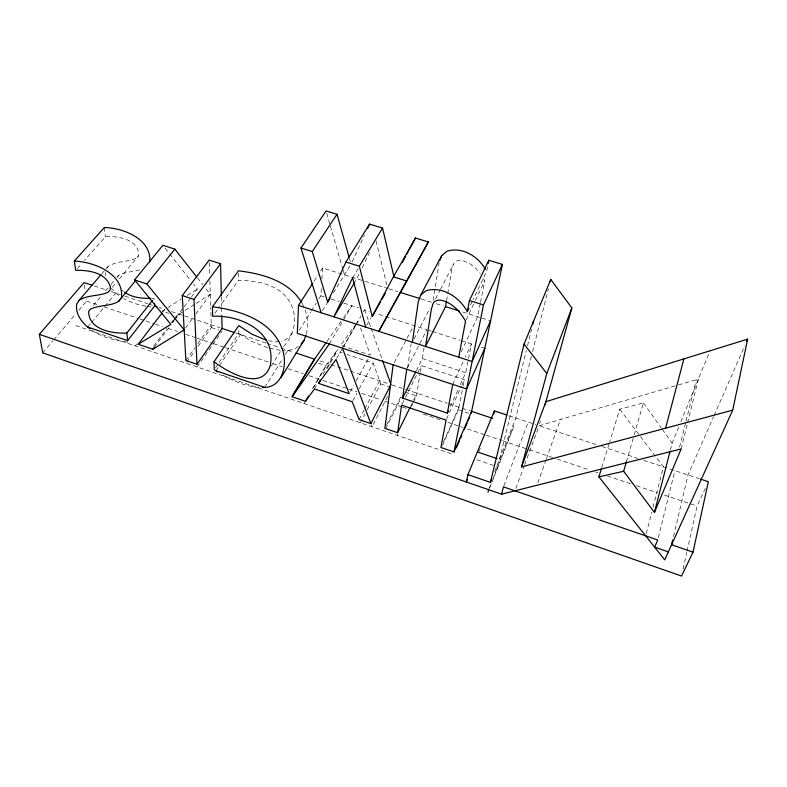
<?xml version="1.0" encoding="UTF-8"?>
<svg xmlns="http://www.w3.org/2000/svg" width="787" height="787" viewBox="0 0 787 787"><rect width="100%" height="100%" fill="white"/><g stroke="black" fill="none" stroke-linecap="round" stroke-linejoin="round"><path stroke-width="0.59" stroke-dasharray="3.94 2.95" d="M318.961 298.853L320.87 295.814L321.46 286.134M321.903 278.873L322.572 267.983L363.702 280.91M105.183 275.706L105.379 272.509M119.319 278.923L138.591 255.785C139.643 239.582 117.814 235.638 105.379 236.749L84.524 260.369M306.409 334.19C308.091 325.7 307.933 316.571 304.52 308.524M397.278 435.359L397.524 433.607M407.696 367.499L411.148 343.496M413.362 402.442L416.579 395.861L420.169 372.802M420.356 371.602L421.291 365.591L464.379 379.678L463.209 385.65M416.333 370.657L422.383 358.557L424.065 347.736M433.204 300.27L439.136 262.514M446.544 300.713L447.537 294.791M447.734 293.61L451.728 269.931L453.253 264.609A9.405 7.034 26.3 0 1 464.084 261.127L469.977 263.763L475.407 267.944L480.345 273.63M442.442 445.629L458.447 409.791L462.972 386.85M460.287 384.695L465.756 372.674L471.413 343.949L465.353 357.062M480.277 303.556L477.679 316.728L461.31 351.71M480.513 302.356L484.772 280.802L482.874 277.732M487.527 266.891L486.651 271.299L473.066 299.621M683.096 568.932L686.795 552.326M687.051 551.146L697.085 506.08L705.28 488.363M673.515 536.488L688.005 474.984L713.642 416.598M496.981 469.416L497.63 466.819L475.712 459.352M499.45 459.451L526.326 350.54M527.497 345.808L531.579 329.232M658.326 537.649L674.892 470.646M681.168 448.944L687.297 424.065M687.592 422.875L698.394 379.049L676.397 385.492M679.584 447.124L685.752 422.265M686.048 421.084L696.328 379.659M531.363 356.373L515.79 418.015L494.708 471.452M532.563 351.632L548.421 288.829M670.327 450.154L672.128 443.111L679.033 426.249M646.294 533.468L651.803 512.062M653.023 507.3L663.431 466.858L656.024 457.09M596.064 444.566L539.154 425.737L540.443 421.153M626.373 461.851L633.86 435.939M634.204 434.758L643.392 402.954L619.723 409.25L609.669 441.881M601.78 467.527L609.315 443.051M537.787 482.962L546.001 459.893M546.414 458.742L560.383 419.54M283.595 346.506C295.991 333.088 298.509 313.708 287.609 298.745C276.355 283.566 256.07 280.87 238.52 280.192L220.38 305.523M515.78 488.54L524.28 465.707M524.703 464.556L538.731 426.879M503.877 485.727L528.215 422.127M488.609 489.711L491.186 483.169M492.908 478.811L513.921 425.423M489.78 487.724L491.58 483.149M492.032 482.008L513.262 428.039M680.883 421.753L709.972 350.815M478.929 451.59L480.296 448.275M714.134 415.477L744.689 345.867M443.435 441.881L458.969 407.164M446.554 418.999L461.408 386.23M461.9 385.138L464.379 379.678M450.351 406.545L458.3 389.063M352.064 261.982L364.411 235.264M452.732 384.4L463.336 361.44M466.042 320.063L474.895 301.529M475.407 300.437L484.772 280.802M470.459 305.071L472.544 300.713M358.951 274.417L354.996 281.844M362.109 267.914L369.457 252.735M411.217 406.83L412.831 403.544M410.548 406.387L416.992 393.215M402.137 404.065L404.872 398.566M405.423 397.474L421.291 365.591M385.63 428.826L401.488 397.199M386.515 425.098L401.311 395.645M407.263 368.218L426.869 329.704L376.314 313.541M387.627 396.382L372.035 426.741L371.238 424.636M435.545 298.922L439.972 290.344M440.523 289.272L453.253 264.609M414.051 339L430.076 307.983M394.257 362.709L406.495 339.315M407.056 338.253L413.175 326.566M360.318 422.737L364.843 414.11M367.116 409.801L380.711 383.918L373.215 363.132L346.831 354.435M359.098 419.579L364.224 409.879M364.784 408.797L379.58 380.78M352.842 400.721L356.914 393.205M359.246 388.906L373.215 363.132M350.372 391.542L353.894 385.109M356.255 380.819L369.782 356.157M366.909 325.041L371.061 317.722M342.453 348.179L355.635 325.356M356.236 324.323L361.026 316.02M363.417 311.878L364.617 309.803L369.3 311.298M336.679 358.4L342.817 347.756M343.437 346.693L356.954 323.29M327.126 368.572L338.164 349.546M312.469 388.778L325.936 365.689L336.511 351.041L342.247 352.93M313.442 387.637L327.52 363.486M314.436 389.014L317.505 383.731M323.024 374.248L336.511 351.041M329.34 343.87L342.758 321.194M343.368 320.161L351.907 305.73L343.604 317.614M352.596 277.88L358.233 268.593M322.414 310.688L327.461 302.503M333.344 292.902L350.402 265.239M264.707 387.391L282.11 359.58M285.327 354.435L287.904 350.313M299.227 330.314L310.688 312.046M311.318 311.032L316.413 302.916M271.21 366.103L280.329 351.661M314.121 281.136L318.017 275.066M320.624 271.023L322.572 267.983M106.757 268.456L107.996 266.537C116.545 260.743 127.632 262.405 136.702 257.969L138.591 255.785M215.972 370.766L218.707 366.752M219.386 365.739L240.537 334.573M215.608 367.598L218.343 363.574M219.022 362.571L238.864 333.442L238.825 328.976M117.047 277.614L118.699 275.234L122.162 273.561L140.283 269.754M197.114 366.998L222.131 331.14M327.018 341.361L342.916 318.597M186.755 362.227L194.487 351.327M198.009 346.378L211.369 327.559L210.729 307.766M185.899 360.515L195.068 347.638M197.881 343.673L211.28 324.854M292.066 333.098L289.38 336.866L285.73 339.62L281.284 341.292M214.792 313.315L219.681 306.497M356.068 324.057L340.623 345.326L370.372 355.085L360.613 327.943M356.777 323.093L358.174 321.155M303.9 403.465L304.953 402.019M185.634 327.953L192.884 317.978M195.786 314.111L210.296 294.249L205.771 288.485M153.701 346.054L166.844 328.543M171.232 322.709L173.415 319.788M174.143 318.814L176.337 315.902L184.119 310.954M172.343 322.434L175.285 318.509M176.022 317.525L183.391 307.697M184.128 306.723L190.749 297.88M191.487 296.896L197.38 289.045L193.632 284.284M154.262 347.274L168.861 327.795M172.51 322.926L173.976 320.978M174.704 320.004L179.082 314.151M135.394 345.916L136.879 343.988M162.614 312.321L164.837 309.419L159.151 307.53M87.76 327.048L90.879 323.27M91.656 322.336L104.1 307.255M104.878 306.31L115.768 293.108M112.374 287.255L116.23 282.631M93.358 305.523L101.041 296.345M105.645 290.836L110.249 285.327M111.016 284.412L114.095 280.743M117.165 277.063L118.699 275.234M42.744 352.861L52.926 340.83M53.713 339.905L75.65 314.003M78.789 310.294L86.619 301.047L86.304 298.735M101.759 273.827L105.655 269.272M106.442 268.357L107.996 266.537M77.313 268.544L81.317 264.009M298.45 346.369L295.518 348.356L289.498 350.225L282.464 350.628M185.122 310.314L195.196 303.93M196.199 303.29L210.296 294.338M164.837 309.419L162.073 311.15L168.664 313.344M167.887 307.51L181.108 299.227M187.208 295.41L197.38 289.045M539.154 425.737L675.226 385.837M279.228 341.509L276.158 341.833L268.2 340.682M151.616 298.391L153.986 298.43L154.163 300.595M280.162 350.333L268.751 348.041M259.149 387.598C245.436 386.289 232.49 380.741 220.665 373.904M145.87 306.212L134.744 303.605L123.441 298.617M146.972 306.379L151.399 307.028M127.809 342.148C114.774 340.535 101.513 337.279 90.721 329.458M267.61 347.726L251.535 341.302L238.864 333.442M364.843 281.264L387.666 288.445M388.817 288.799L397.996 291.682M421.212 298.981L431.679 302.267M436.303 303.723L443.238 305.907M462.756 312.036L480.906 317.741M481.988 318.076L490.596 320.791M320.87 295.814L324.313 296.915M331.209 299.119L339.256 301.687M343.86 303.162L358.842 307.953M428.01 330.068L431.443 331.16M432.584 331.534L459.992 340.289M461.133 340.653L473.656 344.657M481.487 347.165L484.851 348.238M422.383 358.557L465.756 372.674M509.041 415.782L535.868 424.655M601.878 446.495L637.883 458.408M643.687 460.326L699.309 478.722M94.263 285.966L106.707 290.108M111.242 291.603L120.332 294.633M124.907 296.148L147.749 303.743M148.891 304.116L152.314 305.258M171.418 311.603L219.917 327.726M235.923 333.039L265.957 343.024M267.108 343.407L279.818 347.628M280.979 348.011L293.699 352.242M319.965 360.967L329.842 364.253M330.993 364.637L349.507 370.785M350.658 371.169L388.699 383.81M392.113 384.951L402.324 388.345M405.728 389.467L447.311 403.288M448.472 403.672L461.271 407.932M462.422 408.315L470.469 410.981M211.369 327.559L218.904 330.068M318.401 363.181L325.936 365.689M380.711 383.918L388.68 386.574M405.344 392.123L416.579 395.861M458.447 409.791L468.777 413.234M86.619 301.047L98.267 304.962M104.091 306.91L139.043 318.656M140.214 319.04L144.867 320.614M146.038 320.998L154.193 323.742M155.354 324.136L162.348 326.477M168.172 328.435L177.488 331.563M185.643 334.308L196.13 337.83M197.291 338.213L212.441 343.309M213.602 343.693L224.088 347.215M225.259 347.608L268.357 362.089M273.02 363.653L282.336 366.781M288.17 368.739L303.31 373.825M309.134 375.783L321.952 380.082M323.113 380.475L347.579 388.689M348.749 389.083L356.905 391.828M361.558 393.392L380.2 399.648M384.863 401.213L401.173 406.692M402.334 407.086L406.997 408.65M423.308 414.129L441.95 420.386M447.773 422.344L459.421 426.259M460.592 426.652L462.913 427.43M467.576 428.994L485.058 434.867M486.218 435.26L501.368 440.346M502.529 440.74L528.156 449.347M529.326 449.731L552.622 457.562M557.285 459.126L589.906 470.085M595.729 472.043L598.061 472.82M607.377 475.948L630.682 483.779M636.506 485.736L657.479 492.78M664.464 495.121L697.085 506.08M75.798 325.562L453.46 454.552M121.611 289.891L123.559 291.357M118.611 295.479L110.701 288.042M165.132 248.151L168.88 252.912M169.628 253.857L190.631 280.487M197.478 277.929L202.751 284.648M619.723 409.25L639.723 435.614M640.47 436.588L655.286 456.116M643.392 402.954L661.611 428.423M662.31 429.397L672.128 443.111M302.198 303.28L304.057 307.481M364.617 309.803L370.707 327.058M371.11 328.209L382.059 359.265M326.733 213.277L330.087 224.895M330.422 226.066L342.827 269.065M343.162 270.226L344.509 274.879M349.408 258.402L350.382 261.884M376.048 240.911L386.801 284.874M84.396 284.884L85.183 290.659M104.317 227.512L105.379 236.749M209.263 262.543L209.696 275.962M209.863 280.831L210.69 306.546M221.344 296.709L221.56 306.468M221.59 307.687L221.786 316.236M238.461 273.148L238.52 280.192"/><path stroke-width="1.18" d="M312.823 283.163L298.519 305.425L297.319 333.363L466.612 388.955L484.851 348.238M149.796 261.992C151.665 238.943 123.392 227.925 104.317 227.512L74.371 261.068L75.709 270.364C88.528 269.971 106.255 272.597 110.416 286.97L110.062 290.029L108.193 292.184C98.995 296.502 87.849 294.584 79.153 300.29L76.733 304.087C75.05 314.269 82.32 323.142 89.984 328.858M393.146 364.834L384.873 428.374L397.651 432.722L410.007 407.479M397.651 432.722L401.586 405.167L446.052 420.091L440.927 447.488L453.981 451.935L471.62 411.365L492.692 418.369M448.354 410.912L447.36 413.106L402.59 398.143L406.722 369.29M412.398 342.207L418.222 301.923L420.73 295.086L441.684 255.677L446.839 251.299C461.812 246.321 478.093 256.198 485.353 269.282M458.752 357.18L465.52 321.155C460.621 312.429 453.656 304.225 443.888 300.959A9.778 7.024 26.5 0 0 432.781 304.284L431.306 309.625L425.531 346.447L445.54 306.625L446.347 301.893M447.36 413.106L452.732 384.4M420.73 295.086L425.964 290.747C442.501 285.76 459.588 297.358 467.321 311.603L469.396 300.536L488.835 260.281L502.411 264.402L471.256 413.116M488.176 263.586L488.835 260.281M453.981 451.935L483.474 304.923L502.411 264.402M732.717 410.135L747.65 339.128L545.932 401.665L521.515 466.957L732.717 410.135L664.71 559.862L598.907 476.853L601.416 468.688M92 285.219L84.071 282.582L39.35 334.327L42.744 352.861L681.512 576.045L693.013 552.149L708.349 481.713L700.44 479.096M506.789 415.034L494.403 410.932L467.94 474.64L466.327 482.008L467.271 479.745M493.665 414.119L494.403 410.932M672.678 540.03L671.567 544.761L693.013 552.149M487.979 492.298L488.609 489.711M467.94 474.64L490.399 482.372L524.063 344.076L550.792 279.454L571.854 308.002L544.958 405.098M532.75 324.5L533.625 320.948M550.202 281.795L550.792 279.454M626.373 461.851L623.648 471.275L654.44 512.406L670.022 451.335M39.35 334.327L501.555 494.187L503.444 486.868L657.745 540L654.627 547.132L668.34 551.874M665.595 428.197L683.893 358.902M521.515 466.957L546.778 373.54L571.854 308.002M439.992 260.231L441.684 255.677M262.484 387.47C283.015 388.64 288.278 363.279 281.825 347.952C271.112 320.23 239.356 310.186 212.411 306.812L212.697 316.236C241.107 314.908 276.65 331.927 270.266 365.443C261.982 392.162 227.581 371.897 213.995 361.774L238.795 325.621L251.751 334.121L266.045 340.112M280.998 377.701L304.038 340.338L306.015 335.213M490.399 482.372L491.688 479.096M654.44 512.406L681.168 448.944L501.555 494.187M456.391 447.793L459.323 441.035M460.306 438.782L461.772 435.398M464.222 429.771L467.153 423.012M468.137 420.75L469.603 417.376M746.666 341.381L747.65 339.128M490.596 320.791L472.121 361.499L298.519 305.425M321.155 312.734L300.968 248.033L326.064 210.955L337.013 214.271L312.282 251.555L327.648 302.119L345.926 262.041L369.556 224.128L382.541 228.063L393.893 276.483M367.499 228.584L369.556 224.128M467.321 311.603L468.885 308.337M402.59 398.143L415.782 371.749M296.02 353.019L314.574 359.177L292.144 396.746L305.484 401.291L314.436 389.014L352.261 401.793L359.098 419.579L370.844 423.583L390.982 384.568M382.541 228.063L359.354 266.232L372.212 316.404L393.402 276.847L415.447 238.038L428.384 241.963L378.763 331.347L428.384 241.963M402.216 262.671L405.669 256.247M406.82 254.103L415.447 238.038M372.212 316.404L380.524 301.746M381.705 299.65L385.266 293.364M318.528 383.358L336.059 359.462L349.192 393.687L318.528 383.358L320.368 380.19M305.484 401.291L308.543 396.038M293.098 394.759L313.019 361.39L326.32 342.355M354.376 282.877L333.904 316.856L352.596 277.88L365.729 327.136M327.648 302.119L330.176 298.017M221.314 295.479L220.576 263.743L209.185 260.103L182.25 295.568L185.899 360.515L196.986 364.292L222.072 328.435L221.786 316.236M292.144 396.746L329.34 343.87M212.411 306.812L238.441 270.807C261.904 273.669 288.465 280.713 301.529 302.297M152.481 300.359L126.835 333.039C112.63 333.826 88.597 329.792 88.665 311.544L90.289 309.193C99.211 304.717 110.17 306.684 118.778 301.224L121.552 297.496C123.736 273.433 94.165 261.943 74.371 261.068M196.986 364.292L193.976 299.414L220.576 263.743M161.876 313.285L138.168 344.234L152.806 349.221L154.262 347.274M301.136 344.106L304.038 340.338M87.76 327.048L127.642 340.643L154.596 306.015L154.419 303.851M174.862 249.135L162.879 245.298L134.587 279.906L146.913 283.959L174.862 249.135L196.72 276.965M118.778 301.224L135.482 280.762M79.153 300.29L100.982 274.742M152.806 349.221L184.178 329.93M138.168 344.234L170.868 324.401L134.587 279.906M598.907 476.853L623.648 471.275M150.425 298.362C141.552 298.46 131.852 297.575 124.533 292.095M300.968 248.033L312.282 251.555M345.926 262.041L359.354 266.232M393.402 276.847L406.8 281.018M469.396 300.536L483.474 304.923M400.288 292.41L420.051 298.617M445.54 306.625L459.313 310.954M182.25 295.568L193.976 299.414M154.596 306.015L156.869 306.773M222.072 328.435L234.772 332.655M477.365 451.954L497.118 458.654M215.972 370.766L264.707 387.391M217.851 372.025L214.241 369.605L213.995 361.774M146.913 283.959L184.178 329.842M524.063 344.076L546.778 373.54M342.453 348.179L370.844 423.583M382.462 360.416L390.578 383.417M337.013 214.271L349.074 257.241M126.835 333.039L127.642 340.643"/></g></svg>
